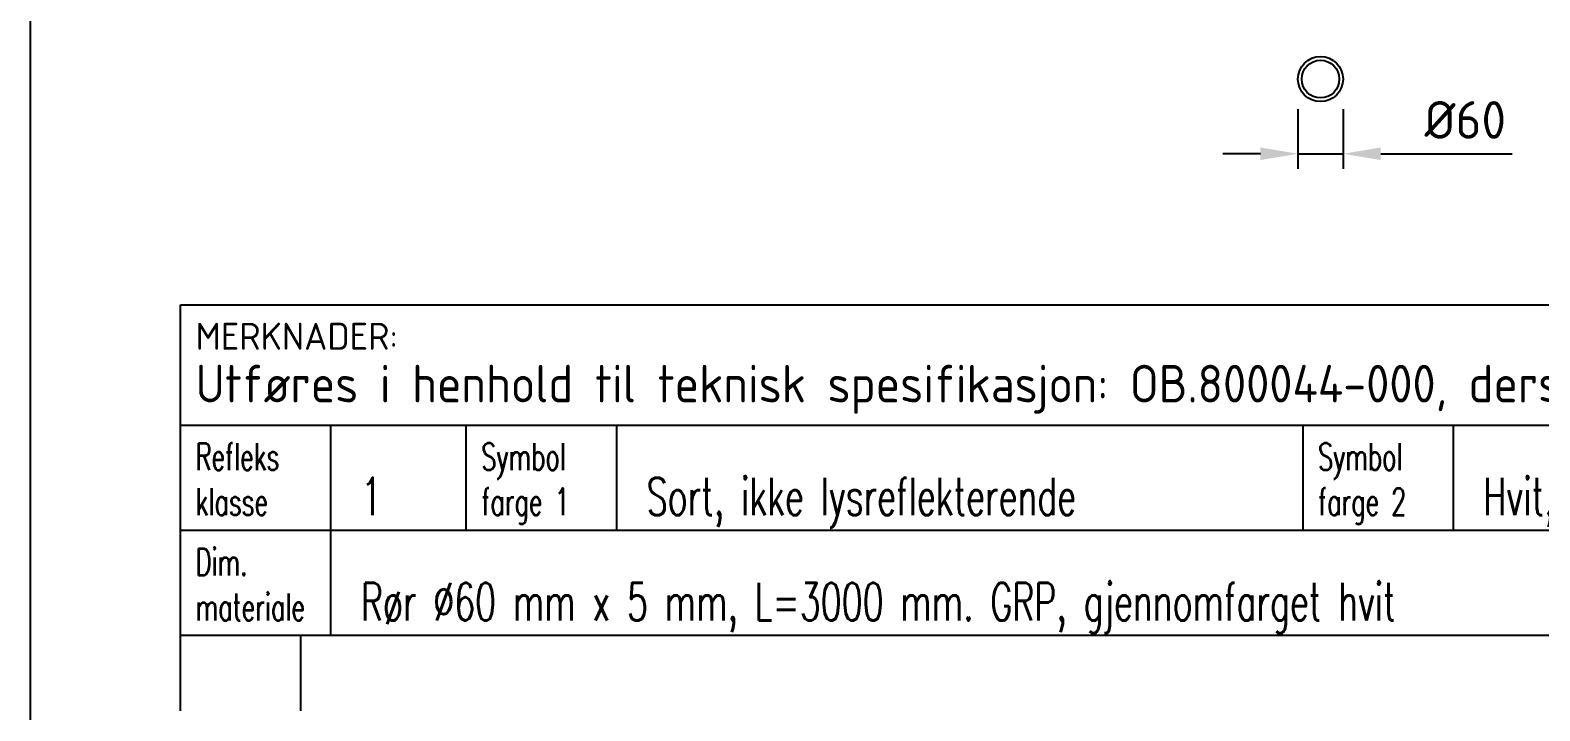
# Model space of a CAD drawing. Header units: millimetres. Extents: x 0 to 3600, y 0 to 5540.
# Drawn here: x 0 to 2008, y 1280 to 2185 of the extents above; entities that cross this region are included whole.
import ezdxf
from ezdxf.enums import TextEntityAlignment as Align

# ---------------------------------------------------------------- set-up
doc = ezdxf.new("R2010")
doc.units = ezdxf.units.MM
for name, color, linetype in [('DIM-ISO_1-10', 4, 'Continuous'), ('RAMME', 7, 'Continuous'), ('Stolpe', 7, 'Continuous'), ('TITT-018', 4, 'Continuous'), ('TITT-050', 5, 'Continuous'), ('TITT-TEKST18', 4, 'Continuous'), ('TITT-TEKST25', 2, 'Continuous'), ('TITT-TEKST35', 7, 'Continuous'), ('TITT-TEKST50', 5, 'Continuous')]:
    doc.layers.add(name, color=color, linetype=linetype)
doc.styles.add('ISO', font='isocp2.shx')
doc.styles.add('ISO25', font='ISO3098.shx')
doc.styles.add('TITTEL', font='romans.shx', dxfattribs={"width": 0.65})
doc.dimstyles.new('DIM-ISO_1-20', dxfattribs={"dimscale": 20, "dimtxt": 2.5, "dimasz": 2.5, "dimexe": 1, "dimexo": 2, "dimgap": 1, "dimtad": 1, "dimdec": 0, "dimdsep": 46, "dimtxsty": 'ISO25', "dimcen": 0, "dimclrd": 256, "dimclre": 256, "dimclrt": 2, "dimadec": 0, "dimazin": 0, "dimtp": 0.1, "dimtm": 0.1, "dimtfac": 0.71, "dimtdec": 0, "dimtmove": 0, "dimatfit": 3, "dimfxl": 1, "dimtzin": 0, "dimarcsym": 0})

# ---------------------------------------------------------------- blocks, each defined once
blk = doc.blocks.new('Revisjonslinje V00')
at = {"layer": 'TITT-018'}
blk.add_line((170, 5), (0, 5), dxfattribs=at)
at = {"layer": 'TITT-050'}
for p, q in [((0, 0), (0, 5)), ((8, 0), (8, 5))]:
    blk.add_line(p, q, dxfattribs=at)
at = {"layer": 'TITT-TEKST25', "style": 'TITTEL', "width": 0.65}
for tag, p in [('2A', (4, 1.16)), ('2C', (115, 1.16)), ('2D', (131, 1.16)), ('2E', (147, 1.16)), ('2F', (162.5, 1.16))]:
    blk.add_attdef(tag, text='', height=2.5, dxfattribs=at).set_placement(p, align=Align.CENTER)
blk.add_attdef('2B', (9.06, 1.16), '', height=2.5, dxfattribs=at)
blk = doc.blocks.new('Merknadsfelt')
at = {"layer": 'TITT-018'}
for p, q in [((0, 14), (170, 14)), ((10, 7), (10, 14)), ((29, 7), (29, 14)), ((0, 7), (107, 7)), ((10, 0), (10, 7))]:
    blk.add_line(p, q, dxfattribs=at)
at = {"layer": 'TITT-TEKST50'}
blk.add_line((19, 7), (19, 14), dxfattribs=at)
blk.add_lwpolyline([(0, 22), (170, 22), (170, 0), (0, 0)], close=True, dxfattribs=at)
at = {"layer": 'TITT-018', "style": 'ISO25'}
blk.add_text('MERKNADER: ', height=1.8, dxfattribs=at).set_placement((1, 19))
at = {"layer": 'TITT-TEKST18', "style": 'TITTEL', "width": 0.65}
for tag, p in [('REFLEKS', (1, 11)), ('FARGE', (20, 11)), ('KLASSE', (1, 8)), ('FORSIDE', (20, 8)), ('TYKKELSE', (1, 4)), ('FORSYNING', (108, 4)), ('MATERIALE', (1, 1)), ('F.NR', (108, 1))]:
    blk.add_attdef(tag, p, '', height=1.8, dxfattribs=at)
at = {"layer": 'TITT-TEKST25', "style": 'ISO'}
blk.add_text('Utføres i henhold til teknisk spesifikasjon: OB.800044-000, dersom ikke annet er angitt ', height=2.5, dxfattribs=at).set_placement((1, 15.5))
at = {"layer": 'TITT-TEKST25', "style": 'TITTEL', "width": 0.65}
for tag, p in [('KLASSE', (12, 8)), ('FORSIDE', (31, 8)), ('MATERIALE', (12, 1))]:
    blk.add_attdef(tag, p, '', height=2.5, dxfattribs=at)
at = {"layer": 'TITT-TEKST35', "style": 'TITTEL', "width": 0.65}
blk.add_attdef('F.NUMMER', (119, 1), '', height=3.5, dxfattribs=at)
blk = doc.blocks.new('Fri-merknad')
at = {"layer": 'TITT-018'}
blk.add_line((10, 0), (10, 7), dxfattribs=at)
at = {"layer": 'TITT-TEKST50'}
blk.add_lwpolyline([(0, 0), (0, 7)], dxfattribs=at)
at = {"layer": 'TITT-TEKST18', "style": 'TITTEL', "width": 0.65}
for tag, p in [('OVER', (1, 4)), ('NEDE', (1, 1))]:
    blk.add_attdef(tag, p, '', height=1.8, dxfattribs=at)
at = {"layer": 'TITT-TEKST25', "style": 'TITTEL', "width": 0.65}
blk.add_attdef('MERKNAD', (12, 1), '', height=2.5, dxfattribs=at)
blk = doc.blocks.new('*D21')
at = {"layer": 'Defpoints', "color": 0, "transparency": 16777216}
for p in [(1686.1, 2120), (1746.1, 2120), (1746.1, 2020.7)]:
    blk.add_point(p, dxfattribs=at)
at = {"layer": 'DIM-ISO_1-10', "lineweight": -2, "transparency": 16777216}
for p, q in [((1686.1, 2080), (1686.1, 2000.7)), ((1746.1, 2080), (1746.1, 2000.7)), ((1636.1, 2020.7), (1586.1, 2020.7)), ((1686.1, 2020.7), (1746.1, 2020.7)), ((1796.1, 2020.7), (1971.1, 2020.7))]:
    blk.add_line(p, q, dxfattribs=at)
at = {"layer": 'DIM-ISO_1-10', "transparency": 16777216}
for points in [[(1636.1, 2029), (1636.1, 2012.3), (1686.1, 2020.7)], [(1796.1, 2029), (1796.1, 2012.3), (1746.1, 2020.7)]]:
    blk.add_solid(points, dxfattribs=at)
at = {"layer": 'DIM-ISO_1-10', "color": 2, "transparency": 16777216, "insert": (1908.6, 2065.7), "char_height": 50, "attachment_point": 5, "style": 'ISO25'}
blk.add_mtext('%%C60', dxfattribs=at)

msp = doc.modelspace()

# ---------------------------------------------------------------- linework, layer by layer
at = {"layer": 'RAMME'}
msp.add_lwpolyline([(0, 0), (3600, 0), (3600, 5540), (0, 5540)], close=True, dxfattribs=at)
at = {"layer": 'Stolpe'}
for radius in [30, 25]:
    msp.add_circle((1716.1, 2120), radius, dxfattribs=at)

# ---------------------------------------------------------------- block references
at = {"layer": 'RAMME'}
ref = msp.add_blockref('Merknadsfelt', (200, 1380), dxfattribs=dict(at, xscale=20, yscale=20, zscale=20))
ref.add_attrib('KLASSE', '1', (440, 1540), dxfattribs={"layer": 'TITT-TEKST25', "height": 50, "style": 'TITTEL', "width": 0.65})
ref.add_attrib('FORSIDE', 'Sort, ikke lysreflekterende', (820, 1540), dxfattribs={"layer": 'TITT-TEKST25', "height": 50, "style": 'TITTEL', "width": 0.65})
ref.add_attrib('MATERIALE', 'Rør %%C60 mm x 5 mm, L=3000 mm. GRP, gjennomfarget hvit', (440, 1400), dxfattribs={"layer": 'TITT-TEKST25', "height": 50, "style": 'TITTEL', "width": 0.65})
ref.add_attrib('KLASSE', 'klasse', (220, 1540), dxfattribs={"layer": 'TITT-TEKST18', "height": 36, "style": 'TITTEL', "width": 0.65})
ref.add_attrib('REFLEKS', 'Refleks', (220, 1600), dxfattribs={"layer": 'TITT-TEKST18', "height": 36, "style": 'TITTEL', "width": 0.65})
ref.add_attrib('FORSIDE', 'farge 1', (600, 1540), dxfattribs={"layer": 'TITT-TEKST18', "height": 36, "style": 'TITTEL', "width": 0.65})
ref.add_attrib('FARGE', 'Symbol', (600, 1600), dxfattribs={"layer": 'TITT-TEKST18', "height": 36, "style": 'TITTEL', "width": 0.65})
ref.add_attrib('TYKKELSE', 'Dim.', (220, 1460), dxfattribs={"layer": 'TITT-TEKST18', "height": 36, "style": 'TITTEL', "width": 0.65})
ref.add_attrib('MATERIALE', 'materiale', (220, 1400), dxfattribs={"layer": 'TITT-TEKST18', "height": 36, "style": 'TITTEL', "width": 0.65})
at = {"layer": 'RAMME', "xscale": 20, "yscale": 20, "zscale": 20}
msp.add_blockref('Fri-merknad', (1692.8, 1520), dxfattribs=at).add_auto_attribs({'OVER': 'Symbol', 'NEDE': 'farge 2', 'MERKNAD': 'Hvit, refleksklasse 1'})
at = {"layer": 'RAMME', "ltscale": 5, "xscale": 20, "yscale": 20, "zscale": 20}
msp.add_blockref('Revisjonslinje V00', (200, 1280), dxfattribs=at)

# ---------------------------------------------------------------- dimensions: what is measured, and where the dimension line sits
at = {"layer": 'DIM-ISO_1-10'}
dim = msp.add_linear_dim(base=(1746.1, 2020.7), p1=(1686.1, 2120), p2=(1746.1, 2120), dimstyle='DIM-ISO_1-20', override={"dimpost": '%%C<>'}, dxfattribs=at)
dim.commit()
dim.dimension.update_dxf_attribs({"geometry": '*D21', "text_midpoint": (1908.6, 2065.7)})

doc.saveas('drawing.dxf')
